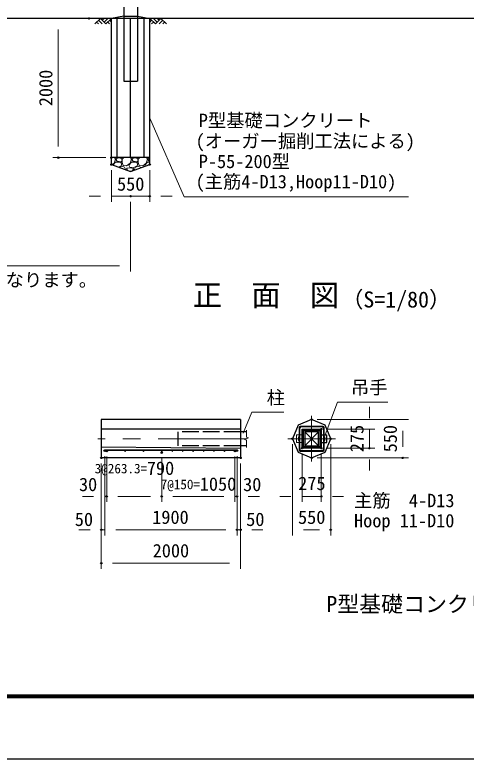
# Model space of a CAD drawing. Units: millimetres, scale not verified. Extents: x -16800 to 16800, y -11880 to 11880.
# Drawn here: x -10324 to -3847, y -11880 to -1192 of the extents above; entities that cross this region are included whole.
import ezdxf
from ezdxf.enums import TextEntityAlignment as Align

# ---------------------------------------------------------------- set-up
doc = ezdxf.new("R2010")
doc.units = ezdxf.units.MM
doc.header["$LTSCALE"] = 40
doc.header["$PDMODE"] = 32
doc.header["$PDSIZE"] = 20
doc.linetypes.add('DASHED', pattern=[7.5, 6, -1.5])
doc.linetypes.add('USER1', pattern=[50.8, 31.75, -6.35, 6.35, -6.35])
for name, color, linetype, lineweight in [('0-0_D-TTL-TXT', 7, 'Continuous', 13), ('0-1_D-STR1', 1, 'Continuous', 25), ('0-2_D-BMK', 2, 'USER1', 13), ('0-3_D-STR3', 3, 'Continuous', 13), ('0-5_D-STR-DIM', 7, 'Continuous', 13), ('0-6_D-STR-TXT', 7, 'Continuous', 13), ('0-7_D-STR4', 7, 'Continuous', 25), ('0-8_0', 3, 'Continuous', 25), ('0-A_D-DCR-HCH', 7, 'Continuous', 13), ('0-B_D-BGD', 7, 'Continuous', 25), ('0-C_D-TTL', 7, 'Continuous', 25)]:
    doc.layers.add(name, color=color, linetype=linetype, lineweight=lineweight)
doc.layers.add('0-9_Defpoints', color=8, linetype='Continuous')
doc.styles.add('ＭＳ ゴシック', font='')
doc.styles.get('ＭＳ ゴシック').set_extended_font_data('MS Gothic')

msp = doc.modelspace()

# ---------------------------------------------------------------- linework, layer by layer
at = {"layer": '0-1_D-STR1'}
for p, q in [((-8762.08, -1030.78), (-8762.08, -2142.48)), ((-8562.08, -977.19), (-8562.08, -2142.48)), ((-8762.08, -2142.48), (-8562.08, -2142.48)), ((-6998.14, -7178.87), (-7084.89, -7178.87)), ((-5964.1, -7178.87), (-6164.1, -7378.87)), ((-6164.1, -7178.87), (-5964.1, -7378.87)), ((-6998.14, -7378.87), (-7084.89, -7378.87))]:
    msp.add_line(p, q, dxfattribs=at)
at = {"layer": '0-1_D-STR1', "linetype": 'DASHED'}
msp.add_line((-7084.89, -7378.87), (-7984.89, -7378.87), dxfattribs=at)
msp.add_lwpolyline([(-7084.89, -7178.87), (-7984.89, -7178.87), (-7984.89, -7378.87)], dxfattribs=at)
at = {"layer": '0-1_D-STR1'}
msp.add_lwpolyline([(-6164.1, -7178.87), (-6164.1, -7378.87), (-5964.1, -7378.87), (-5964.1, -7178.87)], close=True, dxfattribs=at)
at = {"layer": '0-2_D-BMK'}
for p, q in [((-6064.1, -6949.92), (-6064.1, -7607.81)), ((-6998.14, -7278.87), (-9130.75, -7278.87)), ((-6408.04, -7278.87), (-5720.16, -7278.87))]:
    msp.add_line(p, q, dxfattribs=at)
at = {"layer": '0-3_D-STR3'}
for p, q in [((-6245.6, -7113.87), (-6245.6, -7443.87)), ((-6235.6, -7443.87), (-6235.6, -7113.87)), ((-5899.1, -7097.37), (-6229.1, -7097.37)), ((-6229.1, -7107.37), (-5899.1, -7107.37)), ((-5892.6, -7113.87), (-5892.6, -7443.87)), ((-5882.6, -7113.87), (-5882.6, -7443.87)), ((-6280.1, -7333.87), (-6280.1, -7223.87)), ((-6201.6, -7223.87), (-6280.1, -7223.87)), ((-6254.6, -7299.37), (-6254.6, -7258.37)), ((-6245.6, -7299.37), (-6245.6, -7258.37)), ((-6201.6, -7333.87), (-6280.1, -7333.87)), ((-7134.89, -7437.37), (-9034.89, -7437.37)), ((-9034.89, -7437.37), (-9034.89, -7450.37)), ((-7134.89, -7450.37), (-9034.89, -7450.37)), ((-7134.89, -7437.37), (-7134.89, -7450.37)), ((-5899.1, -7450.37), (-6229.1, -7450.37)), ((-5899.1, -7460.37), (-6229.1, -7460.37))]:
    msp.add_line(p, q, dxfattribs=at)
for centre, radius in [((-6229.1, -7113.87), 6.5), ((-5899.1, -7113.87), 6.5), ((-9004.89, -7455.37), 5), ((-8741.49, -7455.37), 5), ((-8478.19, -7455.37), 5), ((-8214.89, -7455.37), 5), ((-8064.89, -7455.37), 5), ((-7914.89, -7455.37), 5), ((-7764.89, -7455.37), 5), ((-7614.89, -7455.37), 5), ((-7464.89, -7455.37), 5), ((-7314.89, -7455.37), 5), ((-7164.89, -7455.37), 5), ((-6229.1, -7443.87), 6.5), ((-5899.1, -7443.87), 6.5)]:
    msp.add_circle(centre, radius, dxfattribs=at)
for centre, radius, start, end in [((-6229.1, -7113.87), 16.5, 90, 180), ((-5899.1, -7113.87), 16.5, 0, 90), ((-6250.1, -7258.37), 4.5, 0, 180), ((-6250.1, -7299.37), 4.5, 180, 0), ((-6229.1, -7443.87), 16.5, 180, 270), ((-5899.1, -7443.87), 16.5, 270, 0)]:
    msp.add_arc(centre, radius, start, end, dxfattribs=at)
at = {"layer": '0-5_D-STR-DIM'}
for p, q in [((-9342.08, -1242.48), (-9780.31, -1242.48)), ((-9700.31, -1402.48), (-9700.31, -3082.48)), ((-9017.08, -3242.48), (-9780.31, -3242.48)), ((-8937.08, -3422.48), (-8937.08, -3877.35)), ((-8387.08, -3422.48), (-8387.08, -3877.35)), ((-9097.08, -3797.35), (-9257.08, -3797.35)), ((-8937.08, -3797.35), (-8387.08, -3797.35)), ((-8227.08, -3797.35), (-8067.08, -3797.35)), ((-8662.08, -3877.35), (-8662.08, -4877.35)), ((-8822.08, -4797.35), (-12910.08, -4797.35)), ((-5235.78, -6981.37), (-5235.78, -6821.37)), ((-5984.1, -7003.87), (-4675.78, -7003.87)), ((-6998.14, -7153.87), (-6998.14, -7257.06)), ((-5846.6, -7141.37), (-5155.78, -7141.37)), ((-5235.78, -7141.37), (-5235.78, -7416.37)), ((-6998.14, -7257.06), (-6968.19, -7267.97)), ((-4755.78, -7163.87), (-4755.78, -7393.87)), ((-6968.19, -7267.97), (-7028.09, -7289.77)), ((-7028.09, -7289.77), (-6998.14, -7300.67)), ((-6998.14, -7300.67), (-6998.14, -7403.87)), ((-6339.1, -7358.87), (-6339.1, -8667.19)), ((-5789.1, -7358.87), (-5789.1, -8667.19)), ((-5846.6, -7416.37), (-5155.78, -7416.37)), ((-9034.89, -7530.37), (-9034.89, -8187.19)), ((-9034.89, -7530.37), (-9034.89, -8667.19)), ((-9034.89, -7530.37), (-9034.89, -8667.19)), ((-9004.89, -7535.37), (-9004.89, -8187.19)), ((-9004.89, -7535.37), (-9004.89, -8187.19)), ((-8214.89, -7558.87), (-8214.89, -8187.19)), ((-8214.79, -7558.87), (-8214.79, -8187.19)), ((-7164.89, -7535.37), (-7164.89, -8187.19)), ((-7164.89, -7535.37), (-7164.89, -8187.19)), ((-7134.89, -7530.37), (-7134.89, -8187.19)), ((-7134.89, -7530.37), (-7134.89, -8667.19)), ((-7134.89, -7530.37), (-7134.89, -8667.19)), ((-6201.6, -7496.37), (-6201.6, -8187.19)), ((-5984.1, -7553.87), (-4675.78, -7553.87)), ((-5926.6, -7496.37), (-5926.6, -8187.19)), ((-5235.78, -7576.37), (-5235.78, -7736.37)), ((-9084.89, -7633.87), (-9084.89, -8667.19)), ((-9084.89, -7633.87), (-9084.89, -9147.19)), ((-7084.89, -7633.87), (-7084.89, -8667.19)), ((-7084.89, -7633.87), (-7084.89, -9147.19)), ((-9194.89, -8107.19), (-9354.89, -8107.19)), ((-9034.89, -8107.19), (-9004.89, -8107.19)), ((-8374.79, -8107.19), (-8844.89, -8107.19)), ((-8844.89, -8107.19), (-8684.89, -8107.19)), ((-7324.89, -8107.19), (-8054.89, -8107.19)), ((-7324.89, -8107.19), (-7484.89, -8107.19)), ((-7164.89, -8107.19), (-7134.89, -8107.19)), ((-6974.89, -8107.19), (-6814.89, -8107.19)), ((-6361.6, -8107.19), (-6521.6, -8107.19)), ((-6201.6, -8107.19), (-5926.6, -8107.19)), ((-5766.6, -8107.19), (-5606.6, -8107.19)), ((-9244.89, -8587.19), (-9404.89, -8587.19)), ((-9034.89, -8587.19), (-9084.89, -8587.19)), ((-8874.89, -8587.19), (-8714.89, -8587.19)), ((-8874.89, -8587.19), (-7294.89, -8587.19)), ((-7294.89, -8587.19), (-7454.89, -8587.19)), ((-7134.89, -8587.19), (-7084.89, -8587.19)), ((-6924.89, -8587.19), (-6764.89, -8587.19)), ((-6179.1, -8587.19), (-5949.1, -8587.19)), ((-7244.89, -9067.19), (-8924.89, -9067.19))]:
    msp.add_line(p, q, dxfattribs=at)
at = {"layer": '0-6_D-STR-TXT'}
for points in [[(-4671.91, -3806.5), (-7893.87, -3806.5), (-8386.28, -2674.86)], [(-4968.99, -6753.25), (-5692.49, -6753.25), (-5867.82, -7221.99)], [(-6463.95, -6896.27), (-6921.45, -6896.27), (-7048.75, -7197.67)]]:
    msp.add_lwpolyline(points, dxfattribs=at)
at = {"layer": '0-7_D-STR4'}
for p, q in [((-8762.08, -1212.48), (-8937.08, -1242.48)), ((-8856.54, -3242.48), (-8856.54, -1242.48)), ((-8662.08, -3242.48), (-8662.08, -1242.48)), ((-8562.08, -1212.48), (-8387.08, -1242.48)), ((-8467.63, -3242.48), (-8467.63, -1242.48)), ((-7084.89, -7003.87), (-9084.89, -7003.87)), ((-9084.89, -7003.87), (-9084.89, -7553.87)), ((-7084.89, -7003.87), (-7084.89, -7553.87)), ((-7084.89, -7553.87), (-9084.89, -7553.87))]:
    msp.add_line(p, q, dxfattribs=at)
msp.add_lwpolyline([(-8937.08, -3342.48), (-8662.08, -3442.48), (-8387.08, -3342.48)], dxfattribs=at)
for points in [[(-6064.1, -7003.87), (-6258.55, -7084.41), (-6339.1, -7278.87), (-6258.55, -7473.32), (-6064.1, -7553.87), (-5869.64, -7473.32), (-5789.1, -7278.87), (-5869.64, -7084.41)], [(-6201.6, -7141.37), (-5926.6, -7141.37), (-5926.6, -7416.37), (-6201.6, -7416.37)], [(-6181.6, -7161.37), (-5946.6, -7161.37), (-5946.6, -7396.37), (-6181.6, -7396.37)]]:
    msp.add_lwpolyline(points, close=True, dxfattribs=at)
at = {"layer": '0-8_0', "color": 7}
for p, q in [((-7084.89, -7141.37), (-9084.89, -7141.37)), ((-6201.6, -7141.37), (-6181.6, -7161.37)), ((-5926.6, -7141.37), (-5946.6, -7161.37)), ((-9084.89, -7396.37), (-7084.89, -7416.37)), ((-6201.6, -7416.37), (-6181.6, -7396.37)), ((-5946.6, -7396.37), (-5926.6, -7416.37))]:
    msp.add_line(p, q, dxfattribs=at)
at = {"layer": '0-8_0'}
for p, q in [((-5926.6, -7223.87), (-5848.1, -7223.87)), ((-5882.6, -7299.37), (-5882.6, -7258.37)), ((-5873.6, -7299.37), (-5873.6, -7258.37)), ((-5848.1, -7333.87), (-5848.1, -7223.87)), ((-5926.6, -7333.87), (-5848.1, -7333.87))]:
    msp.add_line(p, q, dxfattribs=at)
for centre, start, end in [((-5878.1, -7258.37), 0, 180), ((-5878.1, -7299.37), 180, 0)]:
    msp.add_arc(centre, 4.5, start, end, dxfattribs=at)
at = {"layer": '0-9_Defpoints'}
for p in [(-9262.08, -1242.48), (-9700.31, -3242.48), (-8937.08, -3242.48), (-8937.08, -3342.48), (-8387.08, -3342.48), (-8662.08, -3797.35), (-8387.08, -3797.35), (-6064.1, -7003.87), (-5926.6, -7141.37), (-6339.1, -7278.87), (-5789.1, -7278.87), (-9034.89, -7450.37), (-9004.89, -7455.37), (-8214.89, -7478.87), (-8214.79, -7478.87), (-7164.89, -7455.37), (-7134.89, -7450.37), (-6201.6, -7416.37), (-5926.6, -7416.37), (-5926.6, -7416.37), (-5235.78, -7416.37), (-9084.89, -7553.87), (-7084.89, -7553.87), (-6064.1, -7553.87), (-4755.78, -7553.87), (-9004.89, -8107.19), (-8214.89, -8107.19), (-7134.89, -8107.19), (-5926.6, -8107.19), (-9084.89, -8587.19), (-7134.89, -8587.19), (-7084.89, -8587.19), (-5789.1, -8587.19), (-9084.89, -9067.19)]:
    msp.add_point(p, dxfattribs=at)
at = {"layer": '0-A_D-DCR-HCH'}
for p, q in [((-9096.72, -1242.48), (-9176.54, -1322.3)), ((-9123.32, -1269.08), (-9069.87, -1322.3)), ((-9096.72, -1242.48), (-9016.9, -1322.3)), ((-9070.11, -1269.08), (-9043.51, -1242.48)), ((-9043.51, -1295.69), (-8990.29, -1242.48)), ((-9016.9, -1322.3), (-8937.08, -1242.48)), ((-8963.69, -1269.08), (-8937.08, -1295.57)), ((-8307.26, -1322.3), (-8387.08, -1242.48)), ((-8360.48, -1269.08), (-8387.08, -1295.57)), ((-8280.66, -1295.69), (-8333.87, -1242.48)), ((-8227.45, -1242.48), (-8307.26, -1322.3)), ((-8253.91, -1269.22), (-8280.66, -1242.48)), ((-8200.84, -1269.08), (-8254.3, -1322.3)), ((-8227.45, -1242.48), (-8147.63, -1322.3)), ((-9149.93, -1295.69), (-9123.2, -1322.3)), ((-8990.29, -1295.69), (-8963.57, -1322.3)), ((-8333.87, -1295.69), (-8360.6, -1322.3)), ((-8174.23, -1295.69), (-8200.96, -1322.3)), ((-8916.93, -3349.8), (-8877.96, -3306.5)), ((-8898.66, -3320.3), (-8880.26, -3262.8)), ((-8880.26, -3262.8), (-8892.68, -3242.48)), ((-8877.96, -3306.5), (-8818.16, -3306.5)), ((-8875.05, -3242.48), (-8873.36, -3246.7)), ((-8873.36, -3246.7), (-8866.32, -3242.48)), ((-8850.36, -3244.4), (-8873.36, -3267.4)), ((-8873.36, -3267.4), (-8854.96, -3295)), ((-8854.96, -3295), (-8797.46, -3301.9)), ((-8804.36, -3251.3), (-8850.36, -3244.4)), ((-8818.16, -3306.5), (-8788.26, -3327.2)), ((-8785.96, -3267.4), (-8804.36, -3251.3)), ((-8797.46, -3301.9), (-8785.96, -3281.2)), ((-8783.66, -3265.1), (-8785.96, -3313.4)), ((-8785.96, -3281.2), (-8785.96, -3267.4)), ((-8758.88, -3242.48), (-8783.66, -3265.1)), ((-8689.36, -3352.5), (-8647.96, -3306.5)), ((-8668.66, -3320.3), (-8650.26, -3262.8)), ((-8650.26, -3262.8), (-8662.68, -3242.48)), ((-8647.96, -3306.5), (-8588.16, -3306.5)), ((-8645.05, -3242.48), (-8643.36, -3246.7)), ((-8643.36, -3246.7), (-8636.32, -3242.48)), ((-8620.36, -3244.4), (-8643.36, -3267.4)), ((-8643.36, -3267.4), (-8624.96, -3295)), ((-8624.96, -3295), (-8567.46, -3301.9)), ((-8574.36, -3251.3), (-8620.36, -3244.4)), ((-8588.16, -3306.5), (-8558.26, -3327.2)), ((-8555.96, -3267.4), (-8574.36, -3251.3)), ((-8567.46, -3301.9), (-8555.96, -3281.2)), ((-8553.66, -3265.1), (-8555.96, -3313.4)), ((-8555.96, -3281.2), (-8555.96, -3267.4)), ((-8528.88, -3242.48), (-8553.66, -3265.1)), ((-8459.36, -3352.5), (-8417.96, -3306.5)), ((-8438.66, -3320.3), (-8420.26, -3262.8)), ((-8420.26, -3262.8), (-8432.68, -3242.48)), ((-8417.96, -3306.5), (-8387.08, -3306.5)), ((-8415.05, -3242.48), (-8413.36, -3246.7)), ((-8413.36, -3246.7), (-8406.32, -3242.48)), ((-8390.36, -3244.4), (-8413.36, -3267.4)), ((-8413.36, -3267.4), (-8394.96, -3295)), ((-8394.96, -3295), (-8387.08, -3295.95)), ((-8387.08, -3244.89), (-8390.36, -3244.4)), ((-8930.47, -3344.88), (-8898.66, -3320.3)), ((-8797.46, -3359.4), (-8835.6, -3379.38)), ((-8825.08, -3383.21), (-8822.76, -3377.8)), ((-8822.76, -3377.8), (-8785.96, -3366.3)), ((-8788.26, -3327.2), (-8797.46, -3359.4)), ((-8785.96, -3313.4), (-8767.56, -3357.1)), ((-8785.96, -3366.3), (-8749.16, -3380.1)), ((-8767.56, -3357.1), (-8719.26, -3359.4)), ((-8749.16, -3380.1), (-8735.36, -3410)), ((-8737.2, -3415.16), (-8735.36, -3410)), ((-8719.26, -3359.4), (-8668.66, -3320.3)), ((-8719.26, -3410), (-8712.36, -3391.6)), ((-8703.19, -3427.53), (-8719.26, -3410)), ((-8668.66, -3387), (-8712.36, -3391.6)), ((-8673.26, -3380.1), (-8689.36, -3352.5)), ((-8615.76, -3384.7), (-8673.26, -3380.1)), ((-8622.66, -3398.5), (-8668.66, -3387)), ((-8620.36, -3410), (-8641.06, -3433)), ((-8620.36, -3410), (-8622.66, -3398.5)), ((-8567.46, -3359.4), (-8615.76, -3384.7)), ((-8608.86, -3410), (-8603.99, -3421.36)), ((-8606.56, -3410), (-8592.76, -3377.8)), ((-8592.76, -3377.8), (-8555.96, -3366.3)), ((-8558.26, -3327.2), (-8567.46, -3359.4)), ((-8555.96, -3313.4), (-8537.56, -3357.1)), ((-8555.96, -3366.3), (-8519.16, -3380.1)), ((-8537.56, -3357.1), (-8489.26, -3359.4)), ((-8519.16, -3380.1), (-8515.05, -3389.01)), ((-8489.26, -3359.4), (-8438.66, -3320.3)), ((-8451.54, -3365.92), (-8459.36, -3352.5)), ((-8641.06, -3433), (-8679.06, -3436.3))]:
    msp.add_line(p, q, dxfattribs=at)
at = {"layer": '0-B_D-BGD'}
for p, q in [((-270.08, -1242.48), (-13870.08, -1242.48)), ((-8937.08, -3342.48), (-8937.08, -1242.48)), ((-8762.08, -1212.48), (-8562.08, -1212.48)), ((-8387.08, -3342.48), (-8387.08, -1242.48)), ((-8387.08, -3242.48), (-8937.08, -3242.48))]:
    msp.add_line(p, q, dxfattribs=at)
at = {"layer": '0-C_D-TTL', "color": 2}
msp.add_lwpolyline([(-16800, 11880), (16800, 11880), (16800, -11880), (-16800, -11880)], close=True, dxfattribs=at)
at = {"layer": '0-C_D-TTL'}
for points in [[(-15720, 11000), (15720, 11000), (15720, -11000), (-15720, -11000)], [(-15710, 10990), (15710, 10990), (15710, -10990), (-15710, -10990)], [(-15700, 10980), (15700, 10980), (15700, -10980), (-15700, -10980)], [(-15690, 10970), (15690, 10970), (15690, -10970), (-15690, -10970)], [(-15680, 10960), (15680, 10960), (15680, -10960), (-15680, -10960)]]:
    msp.add_lwpolyline(points, close=True, dxfattribs=at)

# ---------------------------------------------------------------- texts
at = {"layer": '0-0_D-TTL-TXT', "style": 'ＭＳ ゴシック'}
for s, height, p in [('正\u3000面\u3000図', 307.9, (-7769.3, -5464.11)), ('（S=1/80）', 230.8, (-5636.61, -5463.92)), ('P型基礎コンクリート配筋図', 230.8, (-5853.41, -9837.15))]:
    msp.add_text(s, height=height, dxfattribs=at).set_placement(p, align=Align.BOTTOM_LEFT)
at = {"layer": '0-5_D-STR-DIM', "style": 'ＭＳ ゴシック'}
for s, p in [('2000', (-9727.3, -2503.48)), ('275', (-5261.32, -7472.27)), ('550', (-4782.77, -7474.37))]:
    msp.add_text(s, height=192.4, rotation=90, dxfattribs=at).set_placement(p, align=Align.BOTTOM_LEFT)
for s, height, p in [('550', 192.4, (-8857.58, -3774.71)), ('3@263.3=', 138.4, (-9178.18, -7817.82)), ('790', 192.4, (-8429.38, -7856.18)), ('30', 192.4, (-9403.79, -8089.25)), ('7@150=', 138.4, (-8231.43, -8045.06)), ('1050', 192.4, (-7669.83, -8083.42)), ('30', 192.4, (-7048.27, -8089.25)), ('275', 192.4, (-6257.5, -8074.34)), ('1900', 192.4, (-8352.49, -8560.19)), ('550', 192.4, (-6259.6, -8560.19)), ('50', 192.4, (-9463.47, -8590.19)), ('50', 192.4, (-7003.37, -8590.19)), ('2000', 192.4, (-8345.89, -9040.19))]:
    msp.add_text(s, height=height, dxfattribs=at).set_placement(p, align=Align.BOTTOM_LEFT)
at = {"layer": '0-6_D-STR-TXT', "style": 'ＭＳ ゴシック'}
for s, p in [('P型基礎コンクリート', (-7684.09, -2861.08)), ('(オーガー掘削工法による)', (-7729.77, -3157.97)), ('P-55-200型', (-7684.09, -3450.09)), ('(主筋4-D13,Hoop11-D10)', (-7729.77, -3740.42)), ('※隅部は寸法が異なります。', (-12555.43, -5151.59)), ('吊手', (-5499.96, -6695.8)), ('柱', (-6709.63, -6841.86)), ('主筋  4-D13', (-5454.96, -8320.08)), ('Hoop 11-D10', (-5454.96, -8609.41))]:
    msp.add_text(s, height=192.4, dxfattribs=at).set_placement(p, align=Align.BOTTOM_LEFT)

doc.saveas('drawing.dxf')
